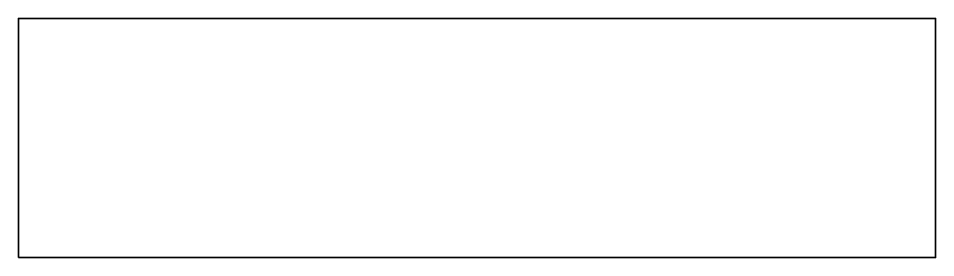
# Model space of a CAD drawing. Extents: x 0 to 3857, y -1005 to 0.
import ezdxf

# ---------------------------------------------------------------- set-up
doc = ezdxf.new("R2010")
doc.units = 0
doc.linetypes.add('Solid', pattern=[0])

msp = doc.modelspace()

# ---------------------------------------------------------------- linework, layer by layer
at = {"color": 0, "linetype": 'Solid', "lineweight": 35}
msp.add_lwpolyline([(0, -1005), (0, -514), (0, 0), (2113, 0), (3857, 0), (3857, -514), (3857, -1005), (0, -1005)], close=True, dxfattribs=at)

doc.saveas('drawing.dxf')
